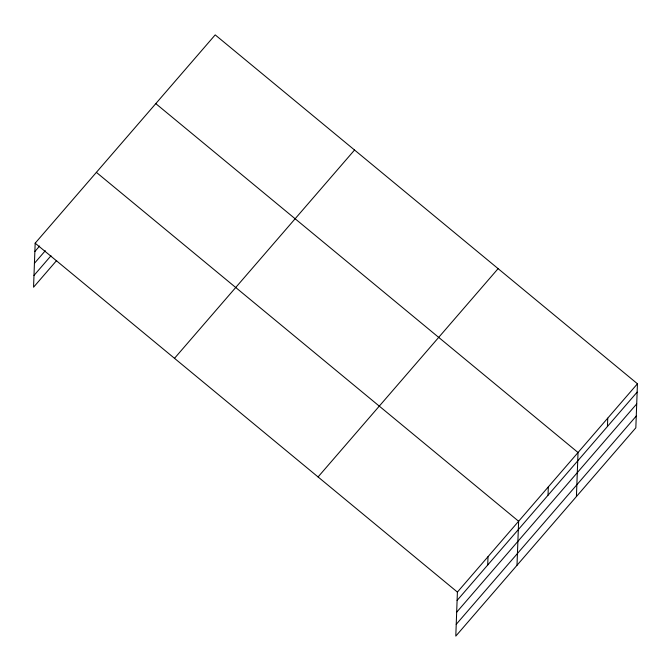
<?xml version="1.0" encoding="UTF-8"?>
<svg xmlns="http://www.w3.org/2000/svg" width="671" height="671" viewBox="0 0 671 671"><rect width="100%" height="100%" fill="white"/><g stroke="black" fill="none" stroke-linecap="round" stroke-linejoin="round"><path stroke-width="1.01" d="M637.45 383.778L457.404 592.082L455.794 636.116L635.831 427.813L637.45 383.778L215.206 34.884L35.169 243.187L33.55 287.222L56.674 260.465M487.708 565.007L488.018 556.67M517.005 565.292L518.624 521.258L96.381 172.363M548.022 495.223L548.333 486.886M576.423 496.548L578.033 452.514L155.789 103.628M607.44 426.488L607.741 418.142M34.858 251.533L39.623 246.022M34.431 263.309L45.309 250.719M33.978 275.445L50.988 255.768M174.502 358.322L354.548 150.019M318.071 476.947L498.108 268.643M457.102 600.419L637.148 392.116M456.674 612.204L636.712 403.892M456.221 624.34L636.267 416.028M35.169 243.187L457.404 592.082"/></g></svg>
